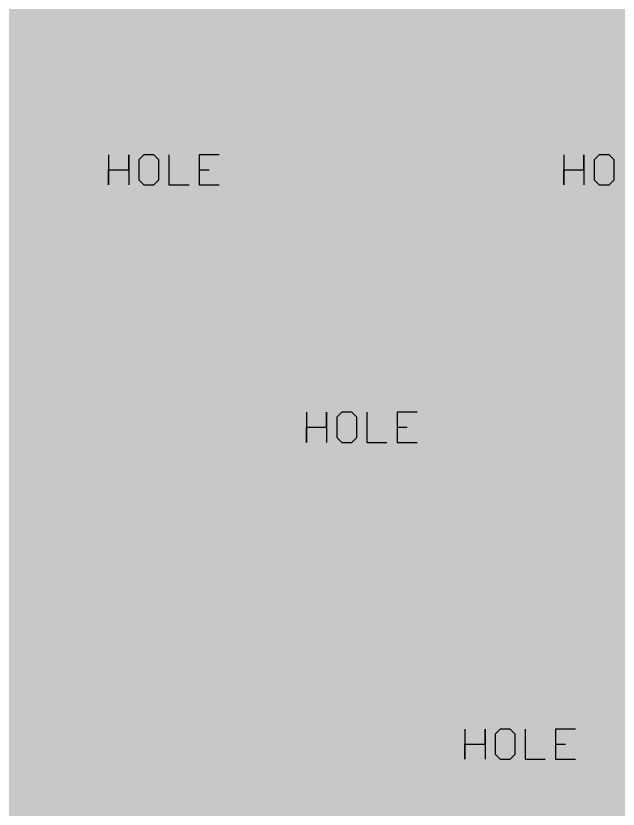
# Model space of a CAD drawing. Header units: millimetres. Extents: x -74 to 74, y -74 to 74.
# Drawn here: x -31.69 to -1.26, y -37.52 to 2.54 of the extents above; entities that cross this region are included whole.
import ezdxf

# ---------------------------------------------------------------- set-up
doc = ezdxf.new("R2010")
doc.units = ezdxf.units.MM
doc.layers.add('Mechanical1', color=6, linetype='Continuous')
doc.layers.add('PadHoleLayer', color=156, linetype='Continuous')

msp = doc.modelspace()

# ---------------------------------------------------------------- linework, layer by layer
at = {"layer": 'Mechanical1'}
for p, q in [((-27, -4.476), (-27, -6)), ((-25.984, -5.238), (-25.984, -4.476)), ((-25.984, -4.476), (-25.984, -6)), ((-25.223, -4.476), (-25.476, -4.73)), ((-25.476, -4.73), (-25.476, -5.746)), ((-24.715, -4.476), (-25.223, -4.476)), ((-24.461, -4.73), (-24.715, -4.476)), ((-24.461, -5.746), (-24.461, -4.73)), ((-23.953, -4.476), (-23.953, -6)), ((-21.414, -4.476), (-22.429, -4.476)), ((-22.429, -4.476), (-22.429, -6)), ((-4, -4.476), (-4, -6)), ((-2.984, -5.238), (-2.984, -4.476)), ((-2.984, -4.476), (-2.984, -6)), ((-2.223, -4.476), (-2.476, -4.73)), ((-2.476, -4.73), (-2.476, -5.746)), ((-1.715, -4.476), (-2.223, -4.476)), ((-1.461, -4.73), (-1.715, -4.476)), ((-1.461, -5.746), (-1.461, -4.73)), ((-27, -6), (-27, -5.238)), ((-27, -5.238), (-25.984, -5.238)), ((-22.429, -5.238), (-21.922, -5.238)), ((-4, -6), (-4, -5.238)), ((-4, -5.238), (-2.984, -5.238)), ((-25.476, -5.746), (-25.223, -6)), ((-25.223, -6), (-24.715, -6)), ((-24.715, -6), (-24.461, -5.746)), ((-23.953, -6), (-22.937, -6)), ((-22.429, -6), (-21.414, -6)), ((-2.476, -5.746), (-2.223, -6)), ((-2.223, -6), (-1.715, -6)), ((-1.715, -6), (-1.461, -5.746)), ((-17, -17.476), (-17, -19)), ((-15.984, -18.238), (-15.984, -17.476)), ((-15.984, -17.476), (-15.984, -19)), ((-15.223, -17.476), (-15.476, -17.73)), ((-14.715, -17.476), (-15.223, -17.476)), ((-14.461, -17.73), (-14.715, -17.476)), ((-13.953, -17.476), (-13.953, -19)), ((-11.414, -17.476), (-12.429, -17.476)), ((-12.429, -17.476), (-12.429, -19)), ((-15.476, -17.73), (-15.476, -18.746)), ((-14.461, -18.746), (-14.461, -17.73)), ((-17, -19), (-17, -18.238)), ((-17, -18.238), (-15.984, -18.238)), ((-12.429, -18.238), (-11.922, -18.238)), ((-15.476, -18.746), (-15.223, -19)), ((-14.715, -19), (-14.461, -18.746)), ((-15.223, -19), (-14.715, -19)), ((-13.953, -19), (-12.937, -19)), ((-12.429, -19), (-11.414, -19)), ((-9, -33.476), (-9, -35)), ((-7.984, -34.238), (-7.984, -33.476)), ((-7.984, -33.476), (-7.984, -35)), ((-7.223, -33.476), (-7.476, -33.73)), ((-6.715, -33.476), (-7.223, -33.476)), ((-6.461, -33.73), (-6.715, -33.476)), ((-5.953, -33.476), (-5.953, -35)), ((-3.414, -33.476), (-4.429, -33.476)), ((-4.429, -33.476), (-4.429, -35)), ((-7.476, -33.73), (-7.476, -34.746)), ((-6.461, -34.746), (-6.461, -33.73)), ((-9, -35), (-9, -34.238)), ((-9, -34.238), (-7.984, -34.238)), ((-4.429, -34.238), (-3.922, -34.238)), ((-7.476, -34.746), (-7.223, -35)), ((-6.715, -35), (-6.461, -34.746)), ((-7.223, -35), (-6.715, -35)), ((-5.953, -35), (-4.937, -35)), ((-4.429, -35), (-3.414, -35))]:
    msp.add_line(p, q, dxfattribs=at)
at = {"layer": 'Mechanical1', "const_width": 0.254}
for points in [[(74, 0, 1), (-74, 0, 1)], [(57, 0, 1), (-57, 0, 1)]]:
    msp.add_lwpolyline(points, format="xyb", close=True, dxfattribs=at)
at = {"layer": 'PadHoleLayer', "const_width": 57}
msp.add_lwpolyline([(-28.5, 0, 1), (28.5, 0, 1)], format="xyb", close=True, dxfattribs=at)

doc.saveas('drawing.dxf')
